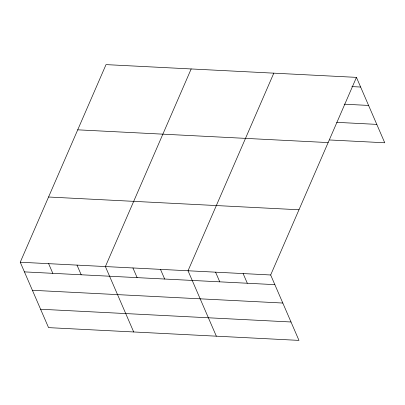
<?xml version="1.0" encoding="UTF-8"?>
<svg xmlns="http://www.w3.org/2000/svg" width="405" height="405" viewBox="0 0 405 405"><rect width="100%" height="100%" fill="white"/><g stroke="black" fill="none" stroke-linecap="round" stroke-linejoin="round"><path stroke-width="0.61" d="M356.446 77.37L270.667 274.975L298.971 340.387L48.554 327.63L20.25 262.222L106.029 64.613L356.446 77.37L384.75 142.778L329.66 139.973M191.17 68.951L105.391 266.561L133.696 331.968M273.805 73.158L188.031 270.768L216.336 336.175M351.864 86.589L360.627 87.034M344.174 104.186L368.591 105.432M336.722 122.34L376.792 124.381M77.719 129.828L328.136 142.58M48.554 197.012L298.976 209.765M20.25 262.222L270.667 274.975M24.432 271.887L274.848 284.644M32.395 290.284L282.811 303.036M40.596 309.238L291.013 321.99M243.121 273.572L247.303 283.237M215.576 272.17L219.758 281.834M160.481 269.365L164.668 279.03M132.936 267.963L137.118 277.627M77.011 265.113L81.192 274.777M48.63 263.67L52.812 273.334"/></g></svg>
